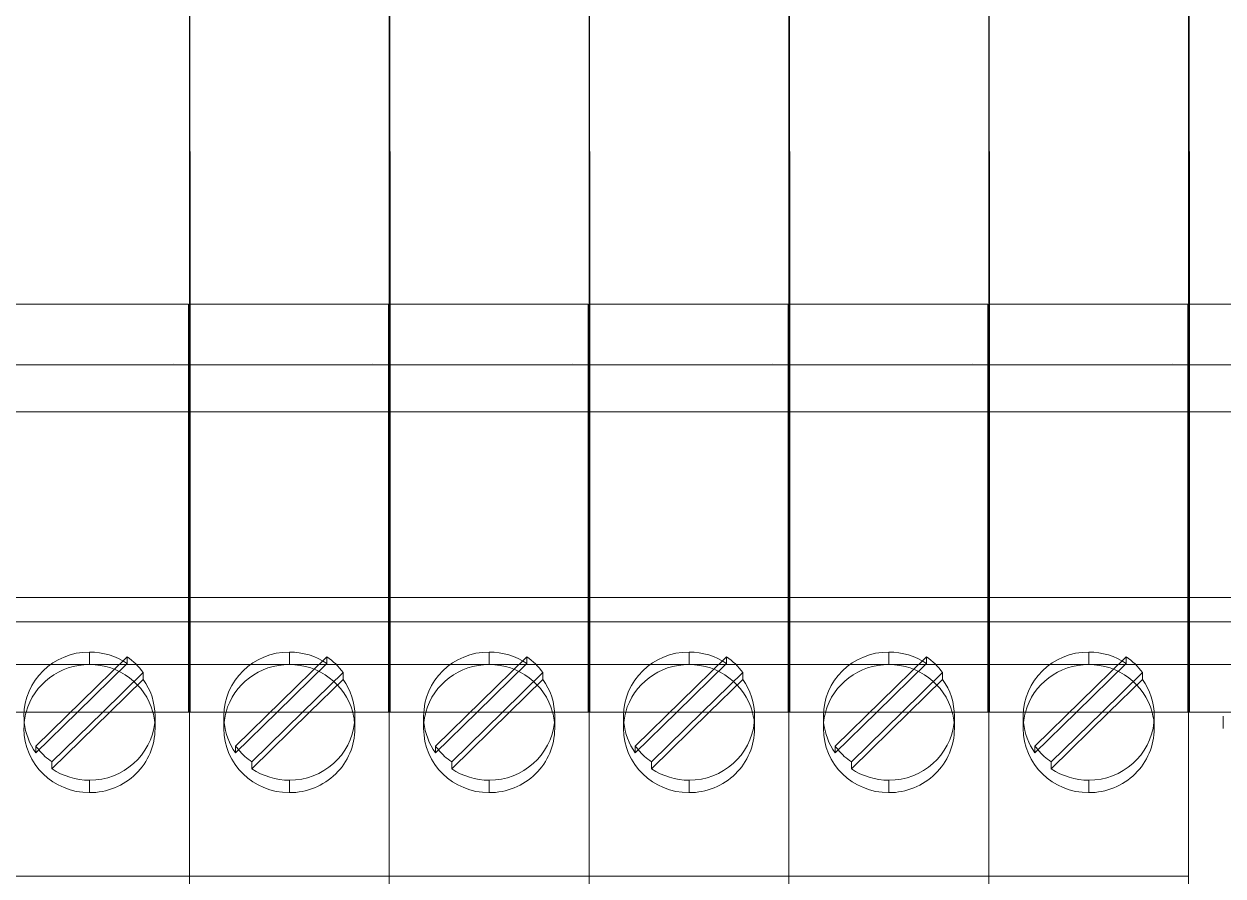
# Model space of a CAD drawing. Header units: millimetres. Extents: x 1359 to 3577, y 1336 to 3557.
# Drawn here: x 2999.3 to 3035.9, y 2495.56 to 2521.56 of the extents above; entities that cross this region are included whole.
import ezdxf

# ---------------------------------------------------------------- set-up
doc = ezdxf.new("R2010")
doc.units = ezdxf.units.MM
doc.layers.add('000-PI-Oprema', color=30, linetype='Continuous', lineweight=5)

msp = doc.modelspace()

# ---------------------------------------------------------------- linework, layer by layer
at = {"layer": '000-PI-Oprema', "color": 0, "linetype": 'ByBlock', "lineweight": 0}
for p, q in [((3004.377, 2513.005), (3004.352, 2539.206)), ((3004.377, 2513.005), (3004.352, 2539.206)), ((3010.477, 2513.005), (3010.452, 2539.206)), ((3010.477, 2513.005), (3010.452, 2539.206)), ((3016.577, 2513.005), (3016.552, 2539.206)), ((3016.577, 2513.005), (3016.552, 2539.206)), ((3022.677, 2513.005), (3022.652, 2539.206)), ((3022.677, 2513.005), (3022.652, 2539.206)), ((3028.777, 2513.005), (3028.752, 2539.206)), ((3028.777, 2513.005), (3028.752, 2539.206)), ((3034.877, 2513.005), (3034.852, 2539.206)), ((3034.877, 2513.005), (3034.852, 2539.206)), ((3004.352, 2537.506), (3004.352, 2511.206)), ((3004.352, 2537.506), (3004.352, 2511.206)), ((3010.452, 2537.506), (3010.452, 2511.206)), ((3010.452, 2537.506), (3010.452, 2511.206)), ((3016.552, 2537.506), (3016.552, 2511.206)), ((3016.552, 2537.506), (3016.552, 2511.206)), ((3022.652, 2537.506), (3022.652, 2511.206)), ((3022.652, 2537.506), (3022.652, 2511.206)), ((3028.752, 2537.506), (3028.752, 2511.206)), ((3028.752, 2537.506), (3028.752, 2511.206)), ((3034.852, 2537.506), (3034.852, 2511.206)), ((3034.852, 2537.506), (3034.852, 2511.206)), ((3004.327, 2513.005), (2998.277, 2513.005)), ((3004.327, 2512.519), (3004.327, 2513.005)), ((3004.327, 2512.519), (3004.327, 2513.005)), ((3004.377, 2512.519), (3004.377, 2513.005)), ((3010.427, 2513.005), (3004.377, 2513.005)), ((3004.377, 2512.519), (3004.377, 2513.005)), ((3010.427, 2512.519), (3010.427, 2513.005)), ((3010.427, 2512.519), (3010.427, 2513.005)), ((3010.477, 2512.519), (3010.477, 2513.005)), ((3016.527, 2513.005), (3010.477, 2513.005)), ((3010.477, 2512.519), (3010.477, 2513.005)), ((3016.527, 2512.519), (3016.527, 2513.005)), ((3016.527, 2512.519), (3016.527, 2513.005)), ((3016.577, 2512.519), (3016.577, 2513.005)), ((3022.627, 2513.005), (3016.577, 2513.005)), ((3016.577, 2512.519), (3016.577, 2513.005)), ((3022.627, 2512.519), (3022.627, 2513.005)), ((3022.627, 2512.519), (3022.627, 2513.005)), ((3022.677, 2512.519), (3022.677, 2513.005)), ((3028.727, 2513.005), (3022.677, 2513.005)), ((3022.677, 2512.519), (3022.677, 2513.005)), ((3028.727, 2512.519), (3028.727, 2513.005)), ((3028.727, 2512.519), (3028.727, 2513.005)), ((3028.777, 2512.519), (3028.777, 2513.005)), ((3034.827, 2513.005), (3028.777, 2513.005)), ((3028.777, 2512.519), (3028.777, 2513.005)), ((3034.827, 2512.519), (3034.827, 2513.005)), ((3034.827, 2512.519), (3034.827, 2513.005)), ((3034.877, 2512.519), (3034.877, 2513.005)), ((3040.927, 2513.005), (3034.877, 2513.005)), ((3034.877, 2512.519), (3034.877, 2513.005)), ((3004.327, 2512.519), (3004.327, 2511.156)), ((3004.327, 2512.519), (3004.327, 2511.156)), ((3004.377, 2512.519), (3004.377, 2511.156)), ((3004.377, 2512.519), (3004.377, 2511.156)), ((3010.427, 2512.519), (3010.427, 2511.156)), ((3010.427, 2512.519), (3010.427, 2511.156)), ((3010.477, 2512.519), (3010.477, 2511.156)), ((3010.477, 2512.519), (3010.477, 2511.156)), ((3016.527, 2512.519), (3016.527, 2511.156)), ((3016.527, 2512.519), (3016.527, 2511.156)), ((3016.577, 2512.519), (3016.577, 2511.156)), ((3016.577, 2512.519), (3016.577, 2511.156)), ((3022.627, 2512.519), (3022.627, 2511.156)), ((3022.627, 2512.519), (3022.627, 2511.156)), ((3022.677, 2512.519), (3022.677, 2511.156)), ((3022.677, 2512.519), (3022.677, 2511.156)), ((3028.727, 2512.519), (3028.727, 2511.156)), ((3028.727, 2512.519), (3028.727, 2511.156)), ((3028.777, 2512.519), (3028.777, 2511.156)), ((3028.777, 2512.519), (3028.777, 2511.156)), ((3034.827, 2512.519), (3034.827, 2511.156)), ((3034.827, 2512.519), (3034.827, 2511.156)), ((3034.877, 2512.519), (3034.877, 2511.156)), ((3034.877, 2512.519), (3034.877, 2511.156)), ((3004.327, 2511.156), (2998.277, 2511.156)), ((3003.852, 2511.206), (3003.852, 2511.206)), ((3003.852, 2511.206), (3003.852, 2511.206)), ((3004.327, 2511.206), (3004.352, 2511.206)), ((3004.327, 2511.206), (3004.352, 2511.206)), ((3004.327, 2509.451), (3004.327, 2511.156)), ((3004.327, 2511.156), (3004.327, 2511.156)), ((3004.327, 2509.451), (3004.327, 2511.156)), ((3004.327, 2511.156), (3004.327, 2511.156)), ((3004.352, 2511.206), (3004.352, 2511.206)), ((3004.352, 2511.206), (3004.352, 2511.006)), ((3004.352, 2511.206), (3004.352, 2511.206)), ((3004.352, 2511.206), (3004.352, 2511.006)), ((3004.352, 2511.206), (3004.377, 2511.206)), ((3004.352, 2511.206), (3004.352, 2511.006)), ((3004.352, 2511.206), (3004.352, 2511.206)), ((3004.352, 2511.206), (3004.377, 2511.206)), ((3004.352, 2511.206), (3004.352, 2511.006)), ((3004.352, 2511.206), (3004.352, 2511.206)), ((3004.377, 2509.451), (3004.377, 2511.156)), ((3010.427, 2511.156), (3004.377, 2511.156)), ((3004.377, 2511.156), (3004.377, 2511.156)), ((3004.377, 2509.451), (3004.377, 2511.156)), ((3004.377, 2511.156), (3004.377, 2511.156)), ((3009.952, 2511.206), (3009.952, 2511.206)), ((3009.952, 2511.206), (3009.952, 2511.206)), ((3010.427, 2511.206), (3010.452, 2511.206)), ((3010.427, 2511.206), (3010.452, 2511.206)), ((3010.427, 2509.451), (3010.427, 2511.156)), ((3010.427, 2511.156), (3010.427, 2511.156)), ((3010.427, 2509.451), (3010.427, 2511.156)), ((3010.427, 2511.156), (3010.427, 2511.156)), ((3010.452, 2511.206), (3010.452, 2511.206)), ((3010.452, 2511.206), (3010.452, 2511.006)), ((3010.452, 2511.206), (3010.452, 2511.206)), ((3010.452, 2511.206), (3010.452, 2511.006)), ((3010.452, 2511.206), (3010.477, 2511.206)), ((3010.452, 2511.206), (3010.452, 2511.006)), ((3010.452, 2511.206), (3010.452, 2511.206)), ((3010.452, 2511.206), (3010.477, 2511.206)), ((3010.452, 2511.206), (3010.452, 2511.006)), ((3010.452, 2511.206), (3010.452, 2511.206)), ((3010.477, 2509.451), (3010.477, 2511.156)), ((3016.527, 2511.156), (3010.477, 2511.156)), ((3010.477, 2511.156), (3010.477, 2511.156)), ((3010.477, 2509.451), (3010.477, 2511.156)), ((3010.477, 2511.156), (3010.477, 2511.156)), ((3016.052, 2511.206), (3016.052, 2511.206)), ((3016.052, 2511.206), (3016.052, 2511.206)), ((3016.527, 2511.206), (3016.552, 2511.206)), ((3016.527, 2511.206), (3016.552, 2511.206)), ((3016.527, 2509.451), (3016.527, 2511.156)), ((3016.527, 2511.156), (3016.527, 2511.156)), ((3016.527, 2509.451), (3016.527, 2511.156)), ((3016.527, 2511.156), (3016.527, 2511.156)), ((3016.552, 2511.206), (3016.552, 2511.206)), ((3016.552, 2511.206), (3016.552, 2511.006)), ((3016.552, 2511.206), (3016.552, 2511.206)), ((3016.552, 2511.206), (3016.552, 2511.006)), ((3016.552, 2511.206), (3016.577, 2511.206)), ((3016.552, 2511.206), (3016.552, 2511.006)), ((3016.552, 2511.206), (3016.552, 2511.206)), ((3016.552, 2511.206), (3016.577, 2511.206)), ((3016.552, 2511.206), (3016.552, 2511.006)), ((3016.552, 2511.206), (3016.552, 2511.206)), ((3016.577, 2509.451), (3016.577, 2511.156)), ((3022.627, 2511.156), (3016.577, 2511.156)), ((3016.577, 2511.156), (3016.577, 2511.156)), ((3016.577, 2509.451), (3016.577, 2511.156)), ((3016.577, 2511.156), (3016.577, 2511.156)), ((3022.152, 2511.206), (3022.152, 2511.206)), ((3022.152, 2511.206), (3022.152, 2511.206)), ((3022.627, 2511.206), (3022.652, 2511.206)), ((3022.627, 2511.206), (3022.652, 2511.206)), ((3022.627, 2509.451), (3022.627, 2511.156)), ((3022.627, 2511.156), (3022.627, 2511.156)), ((3022.627, 2509.451), (3022.627, 2511.156)), ((3022.627, 2511.156), (3022.627, 2511.156)), ((3022.652, 2511.206), (3022.652, 2511.206)), ((3022.652, 2511.206), (3022.652, 2511.006)), ((3022.652, 2511.206), (3022.652, 2511.206)), ((3022.652, 2511.206), (3022.652, 2511.006)), ((3022.652, 2511.206), (3022.677, 2511.206)), ((3022.652, 2511.206), (3022.652, 2511.006)), ((3022.652, 2511.206), (3022.652, 2511.206)), ((3022.652, 2511.206), (3022.677, 2511.206)), ((3022.652, 2511.206), (3022.652, 2511.006)), ((3022.652, 2511.206), (3022.652, 2511.206)), ((3022.677, 2509.451), (3022.677, 2511.156)), ((3028.727, 2511.156), (3022.677, 2511.156)), ((3022.677, 2511.156), (3022.677, 2511.156)), ((3022.677, 2509.451), (3022.677, 2511.156)), ((3022.677, 2511.156), (3022.677, 2511.156)), ((3028.252, 2511.206), (3028.252, 2511.206)), ((3028.252, 2511.206), (3028.252, 2511.206)), ((3028.727, 2511.206), (3028.752, 2511.206)), ((3028.727, 2511.206), (3028.752, 2511.206)), ((3028.727, 2509.451), (3028.727, 2511.156)), ((3028.727, 2511.156), (3028.727, 2511.156)), ((3028.727, 2509.451), (3028.727, 2511.156)), ((3028.727, 2511.156), (3028.727, 2511.156)), ((3028.752, 2511.206), (3028.752, 2511.206)), ((3028.752, 2511.206), (3028.752, 2511.006)), ((3028.752, 2511.206), (3028.752, 2511.206)), ((3028.752, 2511.206), (3028.752, 2511.006)), ((3028.752, 2511.206), (3028.777, 2511.206)), ((3028.752, 2511.206), (3028.752, 2511.006)), ((3028.752, 2511.206), (3028.752, 2511.206)), ((3028.752, 2511.206), (3028.777, 2511.206)), ((3028.752, 2511.206), (3028.752, 2511.006)), ((3028.752, 2511.206), (3028.752, 2511.206)), ((3028.777, 2509.451), (3028.777, 2511.156)), ((3034.827, 2511.156), (3028.777, 2511.156)), ((3028.777, 2511.156), (3028.777, 2511.156)), ((3028.777, 2509.451), (3028.777, 2511.156)), ((3028.777, 2511.156), (3028.777, 2511.156)), ((3034.352, 2511.206), (3034.352, 2511.206)), ((3034.352, 2511.206), (3034.352, 2511.206)), ((3034.827, 2511.206), (3034.852, 2511.206)), ((3034.827, 2511.206), (3034.852, 2511.206)), ((3034.827, 2509.451), (3034.827, 2511.156)), ((3034.827, 2511.156), (3034.827, 2511.156)), ((3034.827, 2509.451), (3034.827, 2511.156)), ((3034.827, 2511.156), (3034.827, 2511.156)), ((3034.852, 2511.206), (3034.852, 2511.206)), ((3034.852, 2511.206), (3034.852, 2511.006)), ((3034.852, 2511.206), (3034.852, 2511.206)), ((3034.852, 2511.206), (3034.852, 2511.006)), ((3034.852, 2511.206), (3034.877, 2511.206)), ((3034.852, 2511.206), (3034.852, 2511.006)), ((3034.852, 2511.206), (3034.852, 2511.206)), ((3034.852, 2511.206), (3034.877, 2511.206)), ((3034.852, 2511.206), (3034.852, 2511.006)), ((3034.852, 2511.206), (3034.852, 2511.206)), ((3034.877, 2509.451), (3034.877, 2511.156)), ((3040.927, 2511.156), (3034.877, 2511.156)), ((3034.877, 2511.156), (3034.877, 2511.156)), ((3034.877, 2509.451), (3034.877, 2511.156)), ((3034.877, 2511.156), (3034.877, 2511.156)), ((3004.327, 2511.006), (3004.352, 2511.006)), ((3004.327, 2511.006), (3004.352, 2511.006)), ((3004.352, 2511.006), (3004.352, 2509.406)), ((3004.352, 2511.006), (3004.352, 2509.406)), ((3004.377, 2511.006), (3004.352, 2511.006)), ((3004.352, 2509.406), (3004.352, 2511.006)), ((3004.377, 2511.006), (3004.352, 2511.006)), ((3004.352, 2509.406), (3004.352, 2511.006)), ((3010.427, 2511.006), (3010.452, 2511.006)), ((3010.427, 2511.006), (3010.452, 2511.006)), ((3010.452, 2511.006), (3010.452, 2509.406)), ((3010.452, 2511.006), (3010.452, 2509.406)), ((3010.477, 2511.006), (3010.452, 2511.006)), ((3010.452, 2509.406), (3010.452, 2511.006)), ((3010.477, 2511.006), (3010.452, 2511.006)), ((3010.452, 2509.406), (3010.452, 2511.006)), ((3016.527, 2511.006), (3016.552, 2511.006)), ((3016.527, 2511.006), (3016.552, 2511.006)), ((3016.552, 2511.006), (3016.552, 2509.406)), ((3016.552, 2511.006), (3016.552, 2509.406)), ((3016.577, 2511.006), (3016.552, 2511.006)), ((3016.552, 2509.406), (3016.552, 2511.006)), ((3016.577, 2511.006), (3016.552, 2511.006)), ((3016.552, 2509.406), (3016.552, 2511.006)), ((3022.627, 2511.006), (3022.652, 2511.006)), ((3022.627, 2511.006), (3022.652, 2511.006)), ((3022.652, 2511.006), (3022.652, 2509.406)), ((3022.652, 2511.006), (3022.652, 2509.406)), ((3022.677, 2511.006), (3022.652, 2511.006)), ((3022.652, 2509.406), (3022.652, 2511.006)), ((3022.677, 2511.006), (3022.652, 2511.006)), ((3022.652, 2509.406), (3022.652, 2511.006)), ((3028.727, 2511.006), (3028.752, 2511.006)), ((3028.727, 2511.006), (3028.752, 2511.006)), ((3028.752, 2511.006), (3028.752, 2509.406)), ((3028.752, 2511.006), (3028.752, 2509.406)), ((3028.777, 2511.006), (3028.752, 2511.006)), ((3028.752, 2509.406), (3028.752, 2511.006)), ((3028.777, 2511.006), (3028.752, 2511.006)), ((3028.752, 2509.406), (3028.752, 2511.006)), ((3034.827, 2511.006), (3034.852, 2511.006)), ((3034.827, 2511.006), (3034.852, 2511.006)), ((3034.852, 2511.006), (3034.852, 2509.406)), ((3034.852, 2511.006), (3034.852, 2509.406)), ((3034.877, 2511.006), (3034.852, 2511.006)), ((3034.852, 2509.406), (3034.852, 2511.006)), ((3034.877, 2511.006), (3034.852, 2511.006)), ((3034.852, 2509.406), (3034.852, 2511.006)), ((2998.277, 2509.722), (3004.327, 2509.722)), ((3004.377, 2509.722), (3010.427, 2509.722)), ((3010.477, 2509.722), (3016.527, 2509.722)), ((3016.577, 2509.722), (3022.627, 2509.722)), ((3022.677, 2509.722), (3028.727, 2509.722)), ((3028.777, 2509.722), (3034.827, 2509.722)), ((3034.877, 2509.722), (3040.927, 2509.722)), ((3004.327, 2508.983), (3004.327, 2509.451)), ((3004.327, 2508.983), (3004.327, 2509.451)), ((3004.352, 2509.406), (3004.327, 2509.406)), ((3004.352, 2509.406), (3004.327, 2509.406)), ((3004.352, 2509.406), (3004.352, 2503.184)), ((3004.352, 2509.406), (3004.352, 2503.184)), ((3004.352, 2509.406), (3004.377, 2509.406)), ((3004.352, 2503.184), (3004.352, 2509.406)), ((3004.352, 2509.406), (3004.377, 2509.406)), ((3004.352, 2503.184), (3004.352, 2509.406)), ((3004.377, 2508.983), (3004.377, 2509.451)), ((3004.377, 2508.983), (3004.377, 2509.451)), ((3010.427, 2508.983), (3010.427, 2509.451)), ((3010.427, 2508.983), (3010.427, 2509.451)), ((3010.452, 2509.406), (3010.427, 2509.406)), ((3010.452, 2509.406), (3010.427, 2509.406)), ((3010.452, 2509.406), (3010.452, 2503.184)), ((3010.452, 2509.406), (3010.452, 2503.184)), ((3010.452, 2509.406), (3010.477, 2509.406)), ((3010.452, 2503.184), (3010.452, 2509.406)), ((3010.452, 2509.406), (3010.477, 2509.406)), ((3010.452, 2503.184), (3010.452, 2509.406)), ((3010.477, 2508.983), (3010.477, 2509.451)), ((3010.477, 2508.983), (3010.477, 2509.451)), ((3016.527, 2508.983), (3016.527, 2509.451)), ((3016.527, 2508.983), (3016.527, 2509.451)), ((3016.552, 2509.406), (3016.527, 2509.406)), ((3016.552, 2509.406), (3016.527, 2509.406)), ((3016.552, 2509.406), (3016.552, 2503.184)), ((3016.552, 2509.406), (3016.552, 2503.184)), ((3016.552, 2509.406), (3016.577, 2509.406)), ((3016.552, 2503.184), (3016.552, 2509.406)), ((3016.552, 2509.406), (3016.577, 2509.406)), ((3016.552, 2503.184), (3016.552, 2509.406)), ((3016.577, 2508.983), (3016.577, 2509.451)), ((3016.577, 2508.983), (3016.577, 2509.451)), ((3022.627, 2508.983), (3022.627, 2509.451)), ((3022.627, 2508.983), (3022.627, 2509.451)), ((3022.652, 2509.406), (3022.627, 2509.406)), ((3022.652, 2509.406), (3022.627, 2509.406)), ((3022.652, 2509.406), (3022.652, 2503.184)), ((3022.652, 2509.406), (3022.652, 2503.184)), ((3022.652, 2509.406), (3022.677, 2509.406)), ((3022.652, 2503.184), (3022.652, 2509.406)), ((3022.652, 2509.406), (3022.677, 2509.406)), ((3022.652, 2503.184), (3022.652, 2509.406)), ((3022.677, 2508.983), (3022.677, 2509.451)), ((3022.677, 2508.983), (3022.677, 2509.451)), ((3028.727, 2508.983), (3028.727, 2509.451)), ((3028.727, 2508.983), (3028.727, 2509.451)), ((3028.752, 2509.406), (3028.727, 2509.406)), ((3028.752, 2509.406), (3028.727, 2509.406)), ((3028.752, 2509.406), (3028.752, 2503.184)), ((3028.752, 2509.406), (3028.752, 2503.184)), ((3028.752, 2509.406), (3028.777, 2509.406)), ((3028.752, 2503.184), (3028.752, 2509.406)), ((3028.752, 2509.406), (3028.777, 2509.406)), ((3028.752, 2503.184), (3028.752, 2509.406)), ((3028.777, 2508.983), (3028.777, 2509.451)), ((3028.777, 2508.983), (3028.777, 2509.451)), ((3034.827, 2508.983), (3034.827, 2509.451)), ((3034.827, 2508.983), (3034.827, 2509.451)), ((3034.852, 2509.406), (3034.827, 2509.406)), ((3034.852, 2509.406), (3034.827, 2509.406)), ((3034.852, 2509.406), (3034.852, 2503.184)), ((3034.852, 2509.406), (3034.852, 2503.184)), ((3034.852, 2509.406), (3034.877, 2509.406)), ((3034.852, 2503.184), (3034.852, 2509.406)), ((3034.852, 2509.406), (3034.877, 2509.406)), ((3034.852, 2503.184), (3034.852, 2509.406)), ((3034.877, 2508.983), (3034.877, 2509.451)), ((3034.877, 2508.983), (3034.877, 2509.451)), ((3004.327, 2503.829), (3004.327, 2508.983)), ((3004.327, 2503.829), (3004.327, 2508.983)), ((3004.377, 2503.829), (3004.377, 2508.983)), ((3004.377, 2503.829), (3004.377, 2508.983)), ((3010.427, 2503.829), (3010.427, 2508.983)), ((3010.427, 2503.829), (3010.427, 2508.983)), ((3010.477, 2503.829), (3010.477, 2508.983)), ((3010.477, 2503.829), (3010.477, 2508.983)), ((3016.527, 2503.829), (3016.527, 2508.983)), ((3016.527, 2503.829), (3016.527, 2508.983)), ((3016.577, 2503.829), (3016.577, 2508.983)), ((3016.577, 2503.829), (3016.577, 2508.983)), ((3022.627, 2503.829), (3022.627, 2508.983)), ((3022.627, 2503.829), (3022.627, 2508.983)), ((3022.677, 2503.829), (3022.677, 2508.983)), ((3022.677, 2503.829), (3022.677, 2508.983)), ((3028.727, 2503.829), (3028.727, 2508.983)), ((3028.727, 2503.829), (3028.727, 2508.983)), ((3028.777, 2503.829), (3028.777, 2508.983)), ((3028.777, 2503.829), (3028.777, 2508.983)), ((3034.827, 2503.829), (3034.827, 2508.983)), ((3034.827, 2503.829), (3034.827, 2508.983)), ((3034.877, 2503.829), (3034.877, 2508.983)), ((3034.877, 2503.829), (3034.877, 2508.983)), ((3004.352, 2503.184), (3004.352, 2506.987)), ((3004.352, 2503.184), (3004.352, 2506.987)), ((3010.452, 2503.184), (3010.452, 2506.987)), ((3010.452, 2503.184), (3010.452, 2506.987)), ((3016.552, 2503.184), (3016.552, 2506.987)), ((3016.552, 2503.184), (3016.552, 2506.987)), ((3022.652, 2503.184), (3022.652, 2506.987)), ((3022.652, 2503.184), (3022.652, 2506.987)), ((3028.752, 2503.184), (3028.752, 2506.987)), ((3028.752, 2503.184), (3028.752, 2506.987)), ((3034.852, 2503.184), (3034.852, 2506.987)), ((3034.852, 2503.184), (3034.852, 2506.987)), ((3004.352, 2506.056), (3004.352, 2506.056)), ((3004.352, 2506.056), (3004.352, 2506.056)), ((3004.352, 2506.056), (3004.352, 2506.056)), ((3004.352, 2506.056), (3004.352, 2506.056)), ((3010.452, 2506.056), (3010.452, 2506.056)), ((3010.452, 2506.056), (3010.452, 2506.056)), ((3010.452, 2506.056), (3010.452, 2506.056)), ((3010.452, 2506.056), (3010.452, 2506.056)), ((3016.552, 2506.056), (3016.552, 2506.056)), ((3016.552, 2506.056), (3016.552, 2506.056)), ((3016.552, 2506.056), (3016.552, 2506.056)), ((3016.552, 2506.056), (3016.552, 2506.056)), ((3022.652, 2506.056), (3022.652, 2506.056)), ((3022.652, 2506.056), (3022.652, 2506.056)), ((3022.652, 2506.056), (3022.652, 2506.056)), ((3022.652, 2506.056), (3022.652, 2506.056)), ((3028.752, 2506.056), (3028.752, 2506.056)), ((3028.752, 2506.056), (3028.752, 2506.056)), ((3028.752, 2506.056), (3028.752, 2506.056)), ((3028.752, 2506.056), (3028.752, 2506.056)), ((3034.852, 2506.056), (3034.852, 2506.056)), ((3034.852, 2506.056), (3034.852, 2506.056)), ((3034.852, 2506.056), (3034.852, 2506.056)), ((3034.852, 2506.056), (3034.852, 2506.056)), ((3004.352, 2504.056), (2998.252, 2504.056)), ((3004.327, 2502.487), (3004.327, 2503.829)), ((3004.327, 2502.487), (3004.327, 2503.829)), ((3004.352, 2504.056), (3004.352, 2504.056)), ((3004.352, 2504.056), (3004.352, 2504.056)), ((3004.352, 2504.056), (3004.352, 2504.056)), ((3010.452, 2504.056), (3004.352, 2504.056)), ((3004.352, 2504.056), (3004.352, 2504.056)), ((3004.377, 2502.487), (3004.377, 2503.829)), ((3004.377, 2502.487), (3004.377, 2503.829)), ((3010.427, 2502.487), (3010.427, 2503.829)), ((3010.427, 2502.487), (3010.427, 2503.829)), ((3010.452, 2504.056), (3010.452, 2504.056)), ((3010.452, 2504.056), (3010.452, 2504.056)), ((3010.452, 2504.056), (3010.452, 2504.056)), ((3016.552, 2504.056), (3010.452, 2504.056)), ((3010.452, 2504.056), (3010.452, 2504.056)), ((3010.477, 2502.487), (3010.477, 2503.829)), ((3010.477, 2502.487), (3010.477, 2503.829)), ((3016.527, 2502.487), (3016.527, 2503.829)), ((3016.527, 2502.487), (3016.527, 2503.829)), ((3016.552, 2504.056), (3016.552, 2504.056)), ((3016.552, 2504.056), (3016.552, 2504.056)), ((3016.552, 2504.056), (3016.552, 2504.056)), ((3022.652, 2504.056), (3016.552, 2504.056)), ((3016.552, 2504.056), (3016.552, 2504.056)), ((3016.577, 2502.487), (3016.577, 2503.829)), ((3016.577, 2502.487), (3016.577, 2503.829)), ((3022.627, 2502.487), (3022.627, 2503.829)), ((3022.627, 2502.487), (3022.627, 2503.829)), ((3022.652, 2504.056), (3022.652, 2504.056)), ((3022.652, 2504.056), (3022.652, 2504.056)), ((3022.652, 2504.056), (3022.652, 2504.056)), ((3028.752, 2504.056), (3022.652, 2504.056)), ((3022.652, 2504.056), (3022.652, 2504.056)), ((3022.677, 2502.487), (3022.677, 2503.829)), ((3022.677, 2502.487), (3022.677, 2503.829)), ((3028.727, 2502.487), (3028.727, 2503.829)), ((3028.727, 2502.487), (3028.727, 2503.829)), ((3028.752, 2504.056), (3028.752, 2504.056)), ((3028.752, 2504.056), (3028.752, 2504.056)), ((3028.752, 2504.056), (3028.752, 2504.056)), ((3034.852, 2504.056), (3028.752, 2504.056)), ((3028.752, 2504.056), (3028.752, 2504.056)), ((3028.777, 2502.487), (3028.777, 2503.829)), ((3028.777, 2502.487), (3028.777, 2503.829)), ((3034.827, 2502.487), (3034.827, 2503.829)), ((3034.827, 2502.487), (3034.827, 2503.829)), ((3034.852, 2504.056), (3034.852, 2504.056)), ((3034.852, 2504.056), (3034.852, 2504.056)), ((3034.852, 2504.056), (3034.852, 2504.056)), ((3040.952, 2504.056), (3034.852, 2504.056)), ((3034.852, 2504.056), (3034.852, 2504.056)), ((3034.877, 2502.487), (3034.877, 2503.829)), ((3034.877, 2502.487), (3034.877, 2503.829)), ((2998.277, 2503.313), (3004.327, 2503.313)), ((3004.352, 2503.184), (3004.327, 2503.184)), ((3004.352, 2503.184), (3004.327, 2503.184)), ((3004.352, 2503.184), (3004.352, 2502.156)), ((3004.352, 2503.184), (3004.352, 2502.156)), ((3004.352, 2503.184), (3004.377, 2503.184)), ((3004.352, 2502.156), (3004.352, 2503.184)), ((3004.352, 2503.184), (3004.377, 2503.184)), ((3004.352, 2502.156), (3004.352, 2503.184)), ((3004.377, 2503.313), (3010.427, 2503.313)), ((3010.452, 2503.184), (3010.427, 2503.184)), ((3010.452, 2503.184), (3010.427, 2503.184)), ((3010.452, 2503.184), (3010.452, 2502.156)), ((3010.452, 2503.184), (3010.452, 2502.156)), ((3010.452, 2503.184), (3010.477, 2503.184)), ((3010.452, 2502.156), (3010.452, 2503.184)), ((3010.452, 2503.184), (3010.477, 2503.184)), ((3010.452, 2502.156), (3010.452, 2503.184)), ((3010.477, 2503.313), (3016.527, 2503.313)), ((3016.552, 2503.184), (3016.527, 2503.184)), ((3016.552, 2503.184), (3016.527, 2503.184)), ((3016.552, 2503.184), (3016.552, 2502.156)), ((3016.552, 2503.184), (3016.552, 2502.156)), ((3016.552, 2503.184), (3016.577, 2503.184)), ((3016.552, 2502.156), (3016.552, 2503.184)), ((3016.552, 2503.184), (3016.577, 2503.184)), ((3016.552, 2502.156), (3016.552, 2503.184)), ((3016.577, 2503.313), (3022.627, 2503.313)), ((3022.652, 2503.184), (3022.627, 2503.184)), ((3022.652, 2503.184), (3022.627, 2503.184)), ((3022.652, 2503.184), (3022.652, 2502.156)), ((3022.652, 2503.184), (3022.652, 2502.156)), ((3022.652, 2503.184), (3022.677, 2503.184)), ((3022.652, 2502.156), (3022.652, 2503.184)), ((3022.652, 2503.184), (3022.677, 2503.184)), ((3022.652, 2502.156), (3022.652, 2503.184)), ((3022.677, 2503.313), (3028.727, 2503.313)), ((3028.752, 2503.184), (3028.727, 2503.184)), ((3028.752, 2503.184), (3028.727, 2503.184)), ((3028.752, 2503.184), (3028.752, 2502.156)), ((3028.752, 2503.184), (3028.752, 2502.156)), ((3028.752, 2503.184), (3028.777, 2503.184)), ((3028.752, 2502.156), (3028.752, 2503.184)), ((3028.752, 2503.184), (3028.777, 2503.184)), ((3028.752, 2502.156), (3028.752, 2503.184)), ((3028.777, 2503.313), (3034.827, 2503.313)), ((3034.852, 2503.184), (3034.827, 2503.184)), ((3034.852, 2503.184), (3034.827, 2503.184)), ((3034.852, 2503.184), (3034.852, 2502.156)), ((3034.852, 2503.184), (3034.852, 2502.156)), ((3034.852, 2503.184), (3034.877, 2503.184)), ((3034.852, 2502.156), (3034.852, 2503.184)), ((3034.852, 2503.184), (3034.877, 2503.184)), ((3034.852, 2502.156), (3034.852, 2503.184)), ((3034.877, 2503.313), (3040.927, 2503.313)), ((3001.302, 2502.391), (3001.302, 2502.012)), ((3004.327, 2500.556), (3004.327, 2502.487)), ((3004.327, 2500.556), (3004.327, 2502.487)), ((3004.377, 2500.556), (3004.377, 2502.487)), ((3004.377, 2500.556), (3004.377, 2502.487)), ((3007.402, 2502.391), (3007.402, 2502.012)), ((3010.427, 2500.556), (3010.427, 2502.487)), ((3010.427, 2500.556), (3010.427, 2502.487)), ((3010.477, 2500.556), (3010.477, 2502.487)), ((3010.477, 2500.556), (3010.477, 2502.487)), ((3013.502, 2502.391), (3013.502, 2502.012)), ((3016.527, 2500.556), (3016.527, 2502.487)), ((3016.527, 2500.556), (3016.527, 2502.487)), ((3016.577, 2500.556), (3016.577, 2502.487)), ((3016.577, 2500.556), (3016.577, 2502.487)), ((3019.602, 2502.391), (3019.602, 2502.012)), ((3022.627, 2500.556), (3022.627, 2502.487)), ((3022.627, 2500.556), (3022.627, 2502.487)), ((3022.677, 2500.556), (3022.677, 2502.487)), ((3022.677, 2500.556), (3022.677, 2502.487)), ((3025.702, 2502.391), (3025.702, 2502.012)), ((3028.727, 2500.556), (3028.727, 2502.487)), ((3028.727, 2500.556), (3028.727, 2502.487)), ((3028.777, 2500.556), (3028.777, 2502.487)), ((3028.777, 2500.556), (3028.777, 2502.487)), ((3031.802, 2502.391), (3031.802, 2502.012)), ((3034.827, 2500.556), (3034.827, 2502.487)), ((3034.827, 2500.556), (3034.827, 2502.487)), ((3034.877, 2500.556), (3034.877, 2502.487)), ((3034.877, 2500.556), (3034.877, 2502.487)), ((2998.252, 2502.012), (3001.302, 2502.012)), ((2999.662, 2499.523), (3002.447, 2502.247)), ((3002.447, 2502.039), (3000.931, 2500.556)), ((3001.302, 2502.012), (3004.352, 2502.012)), ((3002.447, 2502.039), (3002.447, 2502.247)), ((3004.352, 2502.156), (3004.327, 2502.156)), ((3004.352, 2502.156), (3004.327, 2502.156)), ((3004.352, 2500.556), (3004.352, 2502.156)), ((3004.352, 2500.556), (3004.352, 2502.156)), ((3004.352, 2502.156), (3004.377, 2502.156)), ((3004.352, 2500.556), (3004.352, 2502.156)), ((3004.352, 2502.156), (3004.377, 2502.156)), ((3004.352, 2500.556), (3004.352, 2502.156)), ((3004.352, 2500.556), (3004.352, 2502.012)), ((3004.352, 2500.556), (3004.352, 2502.012)), ((3004.352, 2502.012), (3007.402, 2502.012)), ((3005.762, 2499.523), (3008.547, 2502.247)), ((3008.547, 2502.039), (3007.031, 2500.556)), ((3007.402, 2502.012), (3010.452, 2502.012)), ((3008.547, 2502.039), (3008.547, 2502.247)), ((3010.452, 2502.156), (3010.427, 2502.156)), ((3010.452, 2502.156), (3010.427, 2502.156)), ((3010.452, 2500.556), (3010.452, 2502.156)), ((3010.452, 2500.556), (3010.452, 2502.156)), ((3010.452, 2502.156), (3010.477, 2502.156)), ((3010.452, 2500.556), (3010.452, 2502.156)), ((3010.452, 2502.156), (3010.477, 2502.156)), ((3010.452, 2500.556), (3010.452, 2502.156)), ((3010.452, 2500.556), (3010.452, 2502.012)), ((3010.452, 2500.556), (3010.452, 2502.012)), ((3010.452, 2502.012), (3013.502, 2502.012)), ((3011.862, 2499.523), (3014.647, 2502.247)), ((3014.647, 2502.039), (3013.131, 2500.556)), ((3013.502, 2502.012), (3016.552, 2502.012)), ((3014.647, 2502.039), (3014.647, 2502.247)), ((3016.552, 2502.156), (3016.527, 2502.156)), ((3016.552, 2502.156), (3016.527, 2502.156)), ((3016.552, 2500.556), (3016.552, 2502.156)), ((3016.552, 2500.556), (3016.552, 2502.156)), ((3016.552, 2502.156), (3016.577, 2502.156)), ((3016.552, 2500.556), (3016.552, 2502.156)), ((3016.552, 2502.156), (3016.577, 2502.156)), ((3016.552, 2500.556), (3016.552, 2502.156)), ((3016.552, 2500.556), (3016.552, 2502.012)), ((3016.552, 2500.556), (3016.552, 2502.012)), ((3016.552, 2502.012), (3019.602, 2502.012)), ((3017.962, 2499.523), (3020.747, 2502.247)), ((3020.747, 2502.039), (3019.231, 2500.556)), ((3019.602, 2502.012), (3022.652, 2502.012)), ((3020.747, 2502.039), (3020.747, 2502.247)), ((3022.652, 2502.156), (3022.627, 2502.156)), ((3022.652, 2502.156), (3022.627, 2502.156)), ((3022.652, 2500.556), (3022.652, 2502.156)), ((3022.652, 2500.556), (3022.652, 2502.156)), ((3022.652, 2502.156), (3022.677, 2502.156)), ((3022.652, 2500.556), (3022.652, 2502.156)), ((3022.652, 2502.156), (3022.677, 2502.156)), ((3022.652, 2500.556), (3022.652, 2502.156)), ((3022.652, 2500.556), (3022.652, 2502.012)), ((3022.652, 2500.556), (3022.652, 2502.012)), ((3022.652, 2502.012), (3025.702, 2502.012)), ((3024.062, 2499.523), (3026.847, 2502.247)), ((3026.847, 2502.039), (3025.331, 2500.556)), ((3025.702, 2502.012), (3028.752, 2502.012)), ((3026.847, 2502.039), (3026.847, 2502.247)), ((3028.752, 2502.156), (3028.727, 2502.156)), ((3028.752, 2502.156), (3028.727, 2502.156)), ((3028.752, 2500.556), (3028.752, 2502.156)), ((3028.752, 2500.556), (3028.752, 2502.156)), ((3028.752, 2502.156), (3028.777, 2502.156)), ((3028.752, 2500.556), (3028.752, 2502.156)), ((3028.752, 2502.156), (3028.777, 2502.156)), ((3028.752, 2500.556), (3028.752, 2502.156)), ((3028.752, 2500.556), (3028.752, 2502.012)), ((3028.752, 2500.556), (3028.752, 2502.012)), ((3028.752, 2502.012), (3031.802, 2502.012)), ((3030.162, 2499.523), (3032.947, 2502.247)), ((3032.947, 2502.039), (3031.431, 2500.556)), ((3031.802, 2502.012), (3034.852, 2502.012)), ((3032.947, 2502.039), (3032.947, 2502.247)), ((3034.852, 2502.156), (3034.827, 2502.156)), ((3034.852, 2502.156), (3034.827, 2502.156)), ((3034.852, 2500.556), (3034.852, 2502.156)), ((3034.852, 2500.556), (3034.852, 2502.156)), ((3034.852, 2502.156), (3034.877, 2502.156)), ((3034.852, 2500.556), (3034.852, 2502.156)), ((3034.852, 2502.156), (3034.877, 2502.156)), ((3034.852, 2500.556), (3034.852, 2502.156)), ((3034.852, 2500.556), (3034.852, 2502.012)), ((3034.852, 2500.556), (3034.852, 2502.012)), ((3034.852, 2502.012), (3037.902, 2502.012)), ((3002.942, 2501.763), (3001.708, 2500.556)), ((3002.942, 2501.555), (3002.942, 2501.763)), ((3009.042, 2501.763), (3007.808, 2500.556)), ((3009.042, 2501.555), (3009.042, 2501.763)), ((3015.142, 2501.763), (3013.908, 2500.556)), ((3015.142, 2501.555), (3015.142, 2501.763)), ((3021.242, 2501.763), (3020.008, 2500.556)), ((3021.242, 2501.555), (3021.242, 2501.763)), ((3027.342, 2501.763), (3026.108, 2500.556)), ((3027.342, 2501.555), (3027.342, 2501.763)), ((3033.442, 2501.763), (3032.208, 2500.556)), ((3033.442, 2501.555), (3033.442, 2501.763)), ((3001.921, 2500.556), (3002.942, 2501.555)), ((3008.021, 2500.556), (3009.042, 2501.555)), ((3014.121, 2500.556), (3015.142, 2501.555)), ((3020.221, 2500.556), (3021.242, 2501.555)), ((3026.321, 2500.556), (3027.342, 2501.555)), ((3032.421, 2500.556), (3033.442, 2501.555)), ((2998.277, 2500.556), (3004.327, 2500.556)), ((3000.931, 2500.556), (2999.662, 2499.315)), ((3000.157, 2498.831), (3001.921, 2500.556)), ((3001.708, 2500.556), (3000.157, 2499.039)), ((3004.327, 2500.656), (3004.327, 2500.656)), ((3004.327, 2500.656), (3004.327, 2500.656)), ((3004.327, 2500.556), (3004.352, 2500.556)), ((3004.327, 2500.556), (3004.327, 2500.556)), ((3004.327, 2500.556), (3004.352, 2500.556)), ((3004.327, 2500.556), (3004.327, 2500.556)), ((3004.352, 2500.556), (3004.352, 2500.556)), ((3004.352, 2495.556), (3004.352, 2500.556)), ((3004.352, 2500.556), (3004.352, 2500.556)), ((3004.352, 2495.556), (3004.352, 2500.556)), ((3004.352, 2500.556), (3004.377, 2500.556)), ((3004.352, 2500.556), (3004.352, 2500.556)), ((3004.352, 2495.556), (3004.352, 2500.556)), ((3004.352, 2500.556), (3004.377, 2500.556)), ((3004.352, 2500.556), (3004.352, 2500.556)), ((3004.352, 2495.556), (3004.352, 2500.556)), ((3004.377, 2500.656), (3004.377, 2500.656)), ((3004.377, 2500.656), (3004.377, 2500.656)), ((3004.377, 2500.556), (3010.427, 2500.556)), ((3004.377, 2500.556), (3004.377, 2500.556)), ((3004.377, 2500.556), (3004.377, 2500.556)), ((3007.031, 2500.556), (3005.762, 2499.315)), ((3006.257, 2498.831), (3008.021, 2500.556)), ((3007.808, 2500.556), (3006.257, 2499.039)), ((3010.427, 2500.656), (3010.427, 2500.656)), ((3010.427, 2500.656), (3010.427, 2500.656)), ((3010.427, 2500.556), (3010.452, 2500.556)), ((3010.427, 2500.556), (3010.427, 2500.556)), ((3010.427, 2500.556), (3010.452, 2500.556)), ((3010.427, 2500.556), (3010.427, 2500.556)), ((3010.452, 2500.556), (3010.452, 2500.556)), ((3010.452, 2495.556), (3010.452, 2500.556)), ((3010.452, 2500.556), (3010.452, 2500.556)), ((3010.452, 2495.556), (3010.452, 2500.556)), ((3010.452, 2500.556), (3010.477, 2500.556)), ((3010.452, 2500.556), (3010.452, 2500.556)), ((3010.452, 2495.556), (3010.452, 2500.556)), ((3010.452, 2500.556), (3010.477, 2500.556)), ((3010.452, 2500.556), (3010.452, 2500.556)), ((3010.452, 2495.556), (3010.452, 2500.556)), ((3010.477, 2500.656), (3010.477, 2500.656)), ((3010.477, 2500.656), (3010.477, 2500.656)), ((3010.477, 2500.556), (3016.527, 2500.556)), ((3010.477, 2500.556), (3010.477, 2500.556)), ((3010.477, 2500.556), (3010.477, 2500.556)), ((3013.131, 2500.556), (3011.862, 2499.315)), ((3012.357, 2498.831), (3014.121, 2500.556)), ((3013.908, 2500.556), (3012.357, 2499.039)), ((3016.527, 2500.656), (3016.527, 2500.656)), ((3016.527, 2500.656), (3016.527, 2500.656)), ((3016.527, 2500.556), (3016.552, 2500.556)), ((3016.527, 2500.556), (3016.527, 2500.556)), ((3016.527, 2500.556), (3016.552, 2500.556)), ((3016.527, 2500.556), (3016.527, 2500.556)), ((3016.552, 2500.556), (3016.552, 2500.556)), ((3016.552, 2495.556), (3016.552, 2500.556)), ((3016.552, 2500.556), (3016.552, 2500.556)), ((3016.552, 2495.556), (3016.552, 2500.556)), ((3016.552, 2500.556), (3016.577, 2500.556)), ((3016.552, 2500.556), (3016.552, 2500.556)), ((3016.552, 2495.556), (3016.552, 2500.556)), ((3016.552, 2500.556), (3016.577, 2500.556)), ((3016.552, 2500.556), (3016.552, 2500.556)), ((3016.552, 2495.556), (3016.552, 2500.556)), ((3016.577, 2500.656), (3016.577, 2500.656)), ((3016.577, 2500.656), (3016.577, 2500.656)), ((3016.577, 2500.556), (3022.627, 2500.556)), ((3016.577, 2500.556), (3016.577, 2500.556)), ((3016.577, 2500.556), (3016.577, 2500.556)), ((3019.231, 2500.556), (3017.962, 2499.315)), ((3018.457, 2498.831), (3020.221, 2500.556)), ((3020.008, 2500.556), (3018.457, 2499.039)), ((3022.627, 2500.656), (3022.627, 2500.656)), ((3022.627, 2500.656), (3022.627, 2500.656)), ((3022.627, 2500.556), (3022.652, 2500.556)), ((3022.627, 2500.556), (3022.627, 2500.556)), ((3022.627, 2500.556), (3022.652, 2500.556)), ((3022.627, 2500.556), (3022.627, 2500.556)), ((3022.652, 2500.556), (3022.652, 2500.556)), ((3022.652, 2495.556), (3022.652, 2500.556)), ((3022.652, 2500.556), (3022.652, 2500.556)), ((3022.652, 2495.556), (3022.652, 2500.556)), ((3022.652, 2500.556), (3022.677, 2500.556)), ((3022.652, 2500.556), (3022.652, 2500.556)), ((3022.652, 2495.556), (3022.652, 2500.556)), ((3022.652, 2500.556), (3022.677, 2500.556)), ((3022.652, 2500.556), (3022.652, 2500.556)), ((3022.652, 2495.556), (3022.652, 2500.556)), ((3022.677, 2500.656), (3022.677, 2500.656)), ((3022.677, 2500.656), (3022.677, 2500.656)), ((3022.677, 2500.556), (3028.727, 2500.556)), ((3022.677, 2500.556), (3022.677, 2500.556)), ((3022.677, 2500.556), (3022.677, 2500.556)), ((3025.331, 2500.556), (3024.062, 2499.315)), ((3024.557, 2498.831), (3026.321, 2500.556)), ((3026.108, 2500.556), (3024.557, 2499.039)), ((3028.727, 2500.656), (3028.727, 2500.656)), ((3028.727, 2500.656), (3028.727, 2500.656)), ((3028.727, 2500.556), (3028.752, 2500.556)), ((3028.727, 2500.556), (3028.727, 2500.556)), ((3028.727, 2500.556), (3028.752, 2500.556)), ((3028.727, 2500.556), (3028.727, 2500.556)), ((3028.752, 2500.556), (3028.752, 2500.556)), ((3028.752, 2495.556), (3028.752, 2500.556)), ((3028.752, 2500.556), (3028.752, 2500.556)), ((3028.752, 2495.556), (3028.752, 2500.556)), ((3028.752, 2500.556), (3028.777, 2500.556)), ((3028.752, 2500.556), (3028.752, 2500.556)), ((3028.752, 2495.556), (3028.752, 2500.556)), ((3028.752, 2500.556), (3028.777, 2500.556)), ((3028.752, 2500.556), (3028.752, 2500.556)), ((3028.752, 2495.556), (3028.752, 2500.556)), ((3028.777, 2500.656), (3028.777, 2500.656)), ((3028.777, 2500.656), (3028.777, 2500.656)), ((3028.777, 2500.556), (3034.827, 2500.556)), ((3028.777, 2500.556), (3028.777, 2500.556)), ((3028.777, 2500.556), (3028.777, 2500.556)), ((3031.431, 2500.556), (3030.162, 2499.315)), ((3030.657, 2498.831), (3032.421, 2500.556)), ((3032.208, 2500.556), (3030.657, 2499.039)), ((3034.827, 2500.656), (3034.827, 2500.656)), ((3034.827, 2500.656), (3034.827, 2500.656)), ((3034.827, 2500.556), (3034.852, 2500.556)), ((3034.827, 2500.556), (3034.827, 2500.556)), ((3034.827, 2500.556), (3034.852, 2500.556)), ((3034.827, 2500.556), (3034.827, 2500.556)), ((3034.852, 2500.556), (3034.852, 2500.556)), ((3034.852, 2495.556), (3034.852, 2500.556)), ((3034.852, 2500.556), (3034.852, 2500.556)), ((3034.852, 2495.556), (3034.852, 2500.556)), ((3034.852, 2500.556), (3034.877, 2500.556)), ((3034.852, 2500.556), (3034.852, 2500.556)), ((3034.852, 2495.556), (3034.852, 2500.556)), ((3034.852, 2500.556), (3034.877, 2500.556)), ((3034.852, 2500.556), (3034.852, 2500.556)), ((3034.852, 2495.556), (3034.852, 2500.556)), ((3034.877, 2500.656), (3034.877, 2500.656)), ((3034.877, 2500.656), (3034.877, 2500.656)), ((3034.877, 2500.556), (3040.927, 2500.556)), ((3034.877, 2500.556), (3034.877, 2500.556)), ((3034.877, 2500.556), (3034.877, 2500.556)), ((3003.302, 2500.056), (3003.302, 2500.435)), ((3005.402, 2500.056), (3005.402, 2500.435)), ((3009.402, 2500.056), (3009.402, 2500.435)), ((3011.502, 2500.056), (3011.502, 2500.435)), ((3015.502, 2500.056), (3015.502, 2500.435)), ((3017.602, 2500.056), (3017.602, 2500.435)), ((3021.602, 2500.056), (3021.602, 2500.435)), ((3023.702, 2500.056), (3023.702, 2500.435)), ((3027.702, 2500.056), (3027.702, 2500.435)), ((3029.802, 2500.056), (3029.802, 2500.435)), ((3033.802, 2500.056), (3033.802, 2500.435)), ((3035.902, 2500.056), (3035.902, 2500.435)), ((3004.352, 2495.556), (3004.352, 2499.99)), ((3004.352, 2495.556), (3004.352, 2499.99)), ((3010.452, 2495.556), (3010.452, 2499.99)), ((3010.452, 2495.556), (3010.452, 2499.99)), ((3016.552, 2495.556), (3016.552, 2499.99)), ((3016.552, 2495.556), (3016.552, 2499.99)), ((3022.652, 2495.556), (3022.652, 2499.99)), ((3022.652, 2495.556), (3022.652, 2499.99)), ((3028.752, 2495.556), (3028.752, 2499.99)), ((3028.752, 2495.556), (3028.752, 2499.99)), ((3034.852, 2495.556), (3034.852, 2499.99)), ((3034.852, 2495.556), (3034.852, 2499.99)), ((2999.662, 2499.315), (2999.662, 2499.523)), ((3005.762, 2499.315), (3005.762, 2499.523)), ((3011.862, 2499.315), (3011.862, 2499.523)), ((3017.962, 2499.315), (3017.962, 2499.523)), ((3024.062, 2499.315), (3024.062, 2499.523)), ((3030.162, 2499.315), (3030.162, 2499.523)), ((3000.157, 2498.831), (3000.157, 2499.039)), ((3006.257, 2498.831), (3006.257, 2499.039)), ((3012.357, 2498.831), (3012.357, 2499.039)), ((3018.457, 2498.831), (3018.457, 2499.039)), ((3024.557, 2498.831), (3024.557, 2499.039)), ((3030.657, 2498.831), (3030.657, 2499.039)), ((3001.302, 2498.479), (3001.302, 2498.099)), ((3007.402, 2498.479), (3007.402, 2498.099)), ((3013.502, 2498.479), (3013.502, 2498.099)), ((3019.602, 2498.479), (3019.602, 2498.099)), ((3025.702, 2498.479), (3025.702, 2498.099)), ((3031.802, 2498.479), (3031.802, 2498.099)), ((3004.352, 2495.556), (3004.352, 2497.572)), ((3004.352, 2495.556), (3004.352, 2497.572)), ((3010.452, 2495.556), (3010.452, 2497.572)), ((3010.452, 2495.556), (3010.452, 2497.572)), ((3016.552, 2495.556), (3016.552, 2497.572)), ((3016.552, 2495.556), (3016.552, 2497.572)), ((3022.652, 2495.556), (3022.652, 2497.572)), ((3022.652, 2495.556), (3022.652, 2497.572)), ((3028.752, 2495.556), (3028.752, 2497.572)), ((3028.752, 2495.556), (3028.752, 2497.572)), ((3034.852, 2495.556), (3034.852, 2497.572)), ((3034.852, 2495.556), (3034.852, 2497.572)), ((3004.352, 2495.556), (2998.252, 2495.556)), ((3004.352, 2495.556), (3004.352, 2495.556)), ((3004.352, 2495.012), (3004.352, 2495.556)), ((3004.352, 2495.556), (3004.352, 2495.556)), ((3004.352, 2495.012), (3004.352, 2495.556)), ((3004.352, 2495.012), (3004.352, 2495.556)), ((3004.352, 2495.556), (3004.352, 2495.556)), ((3010.452, 2495.556), (3004.352, 2495.556)), ((3004.352, 2495.012), (3004.352, 2495.556)), ((3004.352, 2495.556), (3004.352, 2495.556)), ((3010.452, 2495.556), (3010.452, 2495.556)), ((3010.452, 2495.012), (3010.452, 2495.556)), ((3010.452, 2495.556), (3010.452, 2495.556)), ((3010.452, 2495.012), (3010.452, 2495.556)), ((3010.452, 2495.012), (3010.452, 2495.556)), ((3010.452, 2495.556), (3010.452, 2495.556)), ((3016.552, 2495.556), (3010.452, 2495.556)), ((3010.452, 2495.012), (3010.452, 2495.556)), ((3010.452, 2495.556), (3010.452, 2495.556)), ((3016.552, 2495.556), (3016.552, 2495.556)), ((3016.552, 2495.012), (3016.552, 2495.556)), ((3016.552, 2495.556), (3016.552, 2495.556)), ((3016.552, 2495.012), (3016.552, 2495.556)), ((3016.552, 2495.012), (3016.552, 2495.556)), ((3016.552, 2495.556), (3016.552, 2495.556)), ((3022.652, 2495.556), (3016.552, 2495.556)), ((3016.552, 2495.012), (3016.552, 2495.556)), ((3016.552, 2495.556), (3016.552, 2495.556)), ((3022.652, 2495.556), (3022.652, 2495.556)), ((3022.652, 2495.012), (3022.652, 2495.556)), ((3022.652, 2495.556), (3022.652, 2495.556)), ((3022.652, 2495.012), (3022.652, 2495.556)), ((3022.652, 2495.012), (3022.652, 2495.556)), ((3022.652, 2495.556), (3022.652, 2495.556)), ((3028.752, 2495.556), (3022.652, 2495.556)), ((3022.652, 2495.012), (3022.652, 2495.556)), ((3022.652, 2495.556), (3022.652, 2495.556)), ((3028.752, 2495.556), (3028.752, 2495.556)), ((3028.752, 2495.012), (3028.752, 2495.556)), ((3028.752, 2495.556), (3028.752, 2495.556)), ((3028.752, 2495.012), (3028.752, 2495.556)), ((3028.752, 2495.012), (3028.752, 2495.556)), ((3028.752, 2495.556), (3028.752, 2495.556)), ((3034.852, 2495.556), (3028.752, 2495.556)), ((3028.752, 2495.012), (3028.752, 2495.556)), ((3028.752, 2495.556), (3028.752, 2495.556)), ((3034.852, 2495.556), (3034.852, 2495.556)), ((3034.852, 2495.012), (3034.852, 2495.556)), ((3034.852, 2495.556), (3034.852, 2495.556)), ((3034.852, 2495.012), (3034.852, 2495.556))]:
    msp.add_line(p, q, dxfattribs=at)
for centre, start_param, end_param in [((3001.302, 2500.435), -1.570796, 0), ((3001.302, 2500.435), -2.180289, -1.570796), ((3007.402, 2500.435), -1.570796, 0), ((3007.402, 2500.435), -2.180289, -1.570796), ((3013.502, 2500.435), -1.570796, 0), ((3013.502, 2500.435), -2.180289, -1.570796), ((3019.602, 2500.435), -1.570796, 0), ((3019.602, 2500.435), -2.180289, -1.570796), ((3025.702, 2500.435), -1.570796, 0), ((3025.702, 2500.435), -2.180289, -1.570796), ((3031.802, 2500.435), -1.570796, 0), ((3031.802, 2500.435), -2.180289, -1.570796), ((3001.302, 2500.056), -1.570796, -0.258728), ((3001.302, 2500.056), -2.882864, -1.570796), ((3001.302, 2500.643), -2.5321, -2.180289), ((3007.402, 2500.056), -1.570796, -0.258728), ((3007.402, 2500.056), -2.882864, -1.570796), ((3007.402, 2500.643), -2.5321, -2.180289), ((3013.502, 2500.056), -1.570796, -0.258728), ((3013.502, 2500.056), -2.882864, -1.570796), ((3013.502, 2500.643), -2.5321, -2.180289), ((3019.602, 2500.056), -1.570796, -0.258728), ((3019.602, 2500.056), -2.882864, -1.570796), ((3019.602, 2500.643), -2.5321, -2.180289), ((3025.702, 2500.056), -1.570796, -0.258728), ((3025.702, 2500.056), -2.882864, -1.570796), ((3025.702, 2500.643), -2.5321, -2.180289), ((3031.802, 2500.056), -1.570796, -0.258728), ((3031.802, 2500.056), -2.882864, -1.570796), ((3031.802, 2500.643), -2.5321, -2.180289), ((3001.302, 2500.435), -3.141593, -2.5321), ((3007.402, 2500.435), -3.141593, -2.5321), ((3013.502, 2500.435), -3.141593, -2.5321), ((3019.602, 2500.435), -3.141593, -2.5321), ((3025.702, 2500.435), -3.141593, -2.5321), ((3031.802, 2500.435), -3.141593, -2.5321), ((3001.302, 2500.056), -0.258728, 0), ((3001.302, 2500.056), -3.141593, -2.882864), ((3007.402, 2500.056), -0.258728, 0), ((3007.402, 2500.056), -3.141593, -2.882864), ((3013.502, 2500.056), -0.258728, 0), ((3013.502, 2500.056), -3.141593, -2.882864), ((3019.602, 2500.056), -0.258728, 0), ((3019.602, 2500.056), -3.141593, -2.882864), ((3025.702, 2500.056), -0.258728, 0), ((3025.702, 2500.056), -3.141593, -2.882864), ((3031.802, 2500.056), -0.258728, 0), ((3031.802, 2500.056), -3.141593, -2.882864), ((3001.302, 2500.435), 0, 0.097132), ((3001.302, 2500.435), 0.097132, 0.609492), ((3001.302, 2500.435), 1.570796, 3.044461), ((3001.302, 2500.435), 3.044461, 3.141593), ((3007.402, 2500.435), 0, 0.097132), ((3007.402, 2500.435), 0.097132, 0.609492), ((3007.402, 2500.435), 1.570796, 3.044461), ((3007.402, 2500.435), 3.044461, 3.141593), ((3013.502, 2500.435), 0, 0.097132), ((3013.502, 2500.435), 0.097132, 0.609492), ((3013.502, 2500.435), 1.570796, 3.044461), ((3013.502, 2500.435), 3.044461, 3.141593), ((3019.602, 2500.435), 0, 0.097132), ((3019.602, 2500.435), 0.097132, 0.609492), ((3019.602, 2500.435), 1.570796, 3.044461), ((3019.602, 2500.435), 3.044461, 3.141593), ((3025.702, 2500.435), 0, 0.097132), ((3025.702, 2500.435), 0.097132, 0.609492), ((3025.702, 2500.435), 1.570796, 3.044461), ((3025.702, 2500.435), 3.044461, 3.141593), ((3031.802, 2500.435), 0, 0.097132), ((3031.802, 2500.435), 0.097132, 0.609492), ((3031.802, 2500.435), 1.570796, 3.044461), ((3031.802, 2500.435), 3.044461, 3.141593), ((3001.302, 2500.056), 0, 1.570796), ((3001.302, 2500.056), 1.570796, 3.141593), ((3007.402, 2500.056), 0, 1.570796), ((3007.402, 2500.056), 1.570796, 3.141593), ((3013.502, 2500.056), 0, 1.570796), ((3013.502, 2500.056), 1.570796, 3.141593), ((3019.602, 2500.056), 0, 1.570796), ((3019.602, 2500.056), 1.570796, 3.141593), ((3025.702, 2500.056), 0, 1.570796), ((3025.702, 2500.056), 1.570796, 3.141593), ((3031.802, 2500.056), 0, 1.570796), ((3031.802, 2500.056), 1.570796, 3.141593), ((3001.302, 2500.643), 0.609492, 0.685382), ((3007.402, 2500.643), 0.609492, 0.685382), ((3013.502, 2500.643), 0.609492, 0.685382), ((3019.602, 2500.643), 0.609492, 0.685382), ((3025.702, 2500.643), 0.609492, 0.685382), ((3031.802, 2500.643), 0.609492, 0.685382), ((3001.302, 2500.643), 0.685382, 0.961304), ((3007.402, 2500.643), 0.685382, 0.961304), ((3013.502, 2500.643), 0.685382, 0.961304), ((3019.602, 2500.643), 0.685382, 0.961304), ((3025.702, 2500.643), 0.685382, 0.961304), ((3031.802, 2500.643), 0.685382, 0.961304), ((3001.302, 2500.435), 0.961304, 1.570796), ((3007.402, 2500.435), 0.961304, 1.570796), ((3013.502, 2500.435), 0.961304, 1.570796), ((3019.602, 2500.435), 0.961304, 1.570796), ((3025.702, 2500.435), 0.961304, 1.570796), ((3031.802, 2500.435), 0.961304, 1.570796)]:
    msp.add_ellipse(centre, major_axis=(-2, 0), ratio=0.978148, start_param=start_param, end_param=end_param, dxfattribs=at)

doc.saveas('drawing.dxf')
